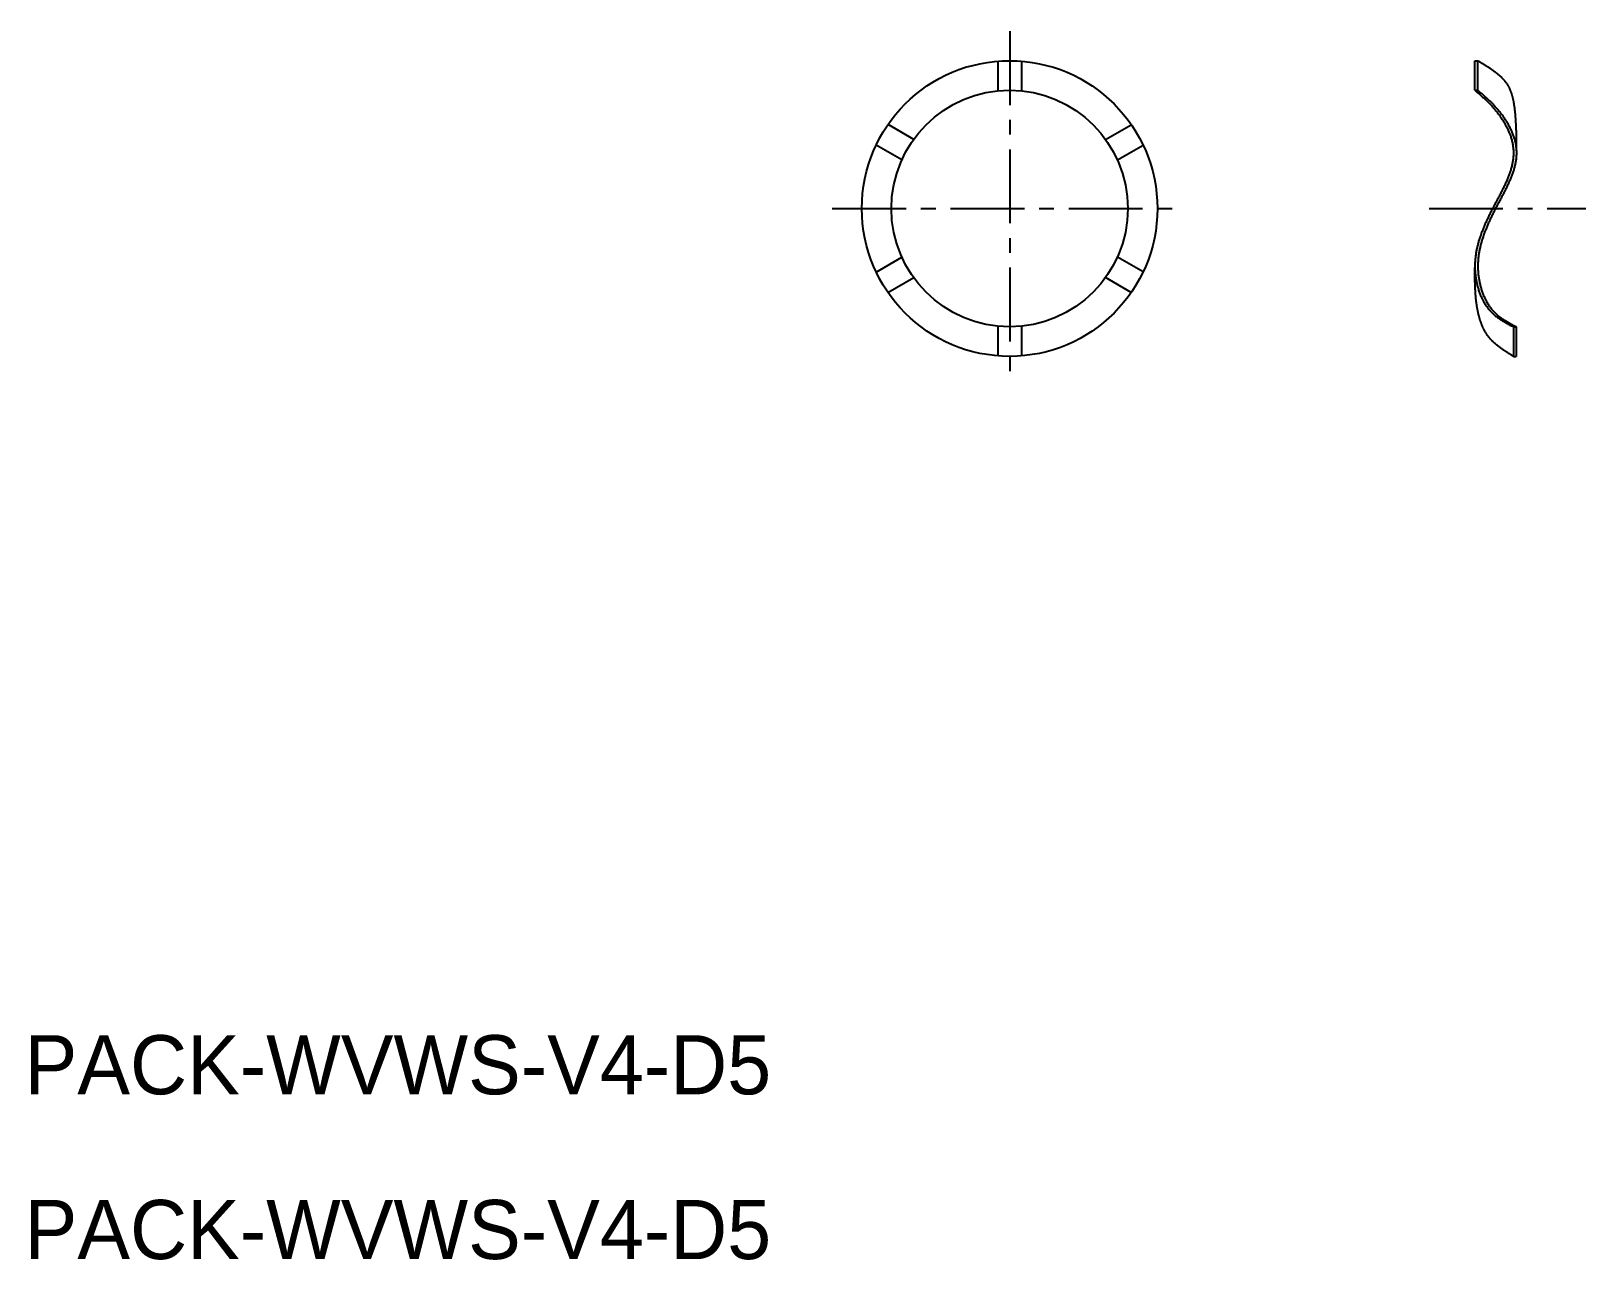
# Model space of a CAD drawing. Extents: x 76.9 to 103.2, y 15.7 to 36.5.
import ezdxf

# ---------------------------------------------------------------- set-up
doc = ezdxf.new("R2010")
doc.units = 0
doc.linetypes.add('CENTER', pattern=[2, 1.25, -0.25, 0.25, -0.25])
doc.linetypes.add('DASHED', pattern=[0.75, 0.5, -0.25])
doc.layers.get('0').update_dxf_attribs({"linetype": 'CONTINUOUS'})
doc.layers.add('CENTER', color=1, linetype='CENTER')

msp = doc.modelspace()

# ---------------------------------------------------------------- linework, layer by layer
at = {"color": 7, "linetype": 'CONTINUOUS'}
for p, q in [((93.21, 35.976), (93.21, 35.474)), ((93.61, 35.976), (93.61, 35.474)), ((101.28, 35.984), (101.33, 35.984)), ((101.28, 35.484), (101.28, 35.984)), ((101.33, 35.484), (101.33, 35.984)), ((101.28, 35.484), (101.33, 35.484)), ((91.15, 32.41), (91.585, 32.661)), ((95.666, 32.412), (95.232, 32.663)), ((91.35, 32.064), (91.785, 32.315)), ((95.466, 32.066), (95.032, 32.317)), ((101.93, 31.484), (101.93, 30.984)), ((101.93, 31.484), (101.98, 31.484)), ((101.98, 31.484), (101.98, 30.984)), ((101.93, 30.984), (101.98, 30.984))]:
    msp.add_line(p, q, dxfattribs=at)
at = {"color": 3, "linetype": 'DASHED'}
for p, q in [((91.785, 34.653), (91.35, 34.904)), ((95.032, 34.651), (95.466, 34.902)), ((91.585, 34.307), (91.15, 34.558)), ((95.232, 34.305), (95.666, 34.556)), ((93.21, 31.494), (93.21, 30.992)), ((93.61, 31.494), (93.61, 30.992))]:
    msp.add_line(p, q, dxfattribs=at)
at = {"color": 7}
for points in [[(101.33, 35.984, 0), (101.338, 35.979, 0), (101.346, 35.974, 0), (101.355, 35.969, 0), (101.363, 35.964, 0), (101.372, 35.959, 0), (101.38, 35.954, 0), (101.388, 35.949, 0), (101.397, 35.944, 0), (101.405, 35.94, 0), (101.413, 35.934, 0), (101.422, 35.929, 0), (101.43, 35.925, 0), (101.438, 35.919, 0), (101.446, 35.914, 0), (101.455, 35.909, 0), (101.463, 35.904, 0), (101.471, 35.899, 0), (101.479, 35.894, 0), (101.487, 35.889, 0), (101.495, 35.884, 0), (101.503, 35.879, 0), (101.512, 35.873, 0), (101.52, 35.868, 0), (101.527, 35.863, 0), (101.535, 35.858, 0), (101.543, 35.852, 0), (101.551, 35.847, 0), (101.559, 35.842, 0), (101.567, 35.836, 0), (101.574, 35.831, 0), (101.582, 35.826, 0), (101.59, 35.82, 0), (101.597, 35.815, 0), (101.605, 35.809, 0), (101.612, 35.803, 0), (101.62, 35.798, 0), (101.627, 35.792, 0), (101.634, 35.786, 0), (101.642, 35.781, 0), (101.649, 35.775, 0), (101.656, 35.769, 0), (101.663, 35.763, 0), (101.67, 35.758, 0), (101.677, 35.752, 0), (101.684, 35.745, 0), (101.691, 35.739, 0), (101.697, 35.733, 0), (101.704, 35.727, 0), (101.711, 35.721, 0), (101.717, 35.715, 0), (101.724, 35.709, 0), (101.73, 35.702, 0), (101.736, 35.696, 0), (101.742, 35.689, 0), (101.748, 35.683, 0), (101.754, 35.676, 0), (101.76, 35.67, 0), (101.766, 35.663, 0), (101.772, 35.656, 0), (101.778, 35.649, 0), (101.783, 35.643, 0), (101.789, 35.636, 0), (101.794, 35.629, 0), (101.799, 35.622, 0), (101.805, 35.614, 0), (101.81, 35.607, 0), (101.815, 35.6, 0), (101.82, 35.593, 0), (101.824, 35.585, 0), (101.829, 35.578, 0), (101.834, 35.57, 0), (101.838, 35.562, 0), (101.842, 35.555, 0), (101.847, 35.547, 0), (101.851, 35.539, 0), (101.855, 35.531, 0), (101.859, 35.523, 0), (101.863, 35.515, 0), (101.866, 35.507, 0), (101.87, 35.499, 0), (101.873, 35.491, 0), (101.877, 35.482, 0), (101.88, 35.474, 0), (101.884, 35.465, 0), (101.887, 35.457, 0), (101.89, 35.449, 0), (101.893, 35.44, 0), (101.896, 35.431, 0), (101.898, 35.423, 0), (101.901, 35.414, 0), (101.904, 35.405, 0), (101.906, 35.396, 0), (101.909, 35.387, 0), (101.911, 35.379, 0), (101.914, 35.37, 0), (101.916, 35.361, 0), (101.918, 35.352, 0), (101.92, 35.343, 0), (101.923, 35.334, 0), (101.925, 35.324, 0), (101.926, 35.315, 0), (101.928, 35.306, 0), (101.93, 35.297, 0), (101.932, 35.288, 0), (101.934, 35.278, 0), (101.935, 35.269, 0), (101.937, 35.26, 0), (101.938, 35.25, 0), (101.94, 35.241, 0), (101.941, 35.232, 0), (101.943, 35.222, 0), (101.944, 35.213, 0), (101.945, 35.204, 0), (101.947, 35.194, 0), (101.948, 35.185, 0), (101.949, 35.175, 0), (101.95, 35.166, 0), (101.951, 35.156, 0), (101.952, 35.147, 0), (101.953, 35.138, 0), (101.954, 35.128, 0), (101.955, 35.119, 0), (101.956, 35.109, 0), (101.957, 35.1, 0), (101.958, 35.09, 0), (101.959, 35.081, 0), (101.96, 35.072, 0), (101.96, 35.062, 0), (101.961, 35.053, 0), (101.962, 35.043, 0), (101.963, 35.034, 0), (101.963, 35.025, 0), (101.964, 35.015, 0), (101.965, 35.006, 0), (101.965, 34.997, 0), (101.966, 34.987, 0), (101.966, 34.978, 0), (101.967, 34.969, 0), (101.968, 34.959, 0), (101.968, 34.95, 0), (101.969, 34.941, 0), (101.969, 34.932, 0), (101.97, 34.922, 0), (101.97, 34.913, 0), (101.971, 34.904, 0), (101.971, 34.895, 0), (101.971, 34.885, 0), (101.972, 34.876, 0), (101.972, 34.867, 0), (101.973, 34.858, 0), (101.973, 34.849, 0), (101.973, 34.839, 0), (101.974, 34.83, 0), (101.974, 34.821, 0), (101.974, 34.812, 0), (101.975, 34.803, 0), (101.975, 34.793, 0), (101.975, 34.784, 0), (101.975, 34.775, 0), (101.976, 34.766, 0), (101.976, 34.757, 0), (101.976, 34.748, 0), (101.976, 34.739, 0), (101.977, 34.729, 0), (101.977, 34.72, 0), (101.977, 34.711, 0), (101.977, 34.702, 0), (101.977, 34.693, 0), (101.977, 34.684, 0), (101.978, 34.675, 0), (101.978, 34.666, 0), (101.978, 34.657, 0), (101.978, 34.648, 0), (101.978, 34.638, 0), (101.978, 34.629, 0), (101.978, 34.62, 0), (101.978, 34.611, 0), (101.979, 34.602, 0), (101.979, 34.593, 0), (101.979, 34.584, 0), (101.979, 34.575, 0), (101.979, 34.566, 0), (101.979, 34.557, 0), (101.979, 34.548, 0), (101.979, 34.538, 0), (101.979, 34.529, 0), (101.979, 34.52, 0), (101.979, 34.511, 0), (101.979, 34.502, 0), (101.98, 34.493, 0), (101.98, 34.484, 0)], [(101.28, 35.484, 0), (101.292, 35.474, 0), (101.303, 35.464, 0), (101.315, 35.453, 0), (101.327, 35.443, 0), (101.339, 35.432, 0), (101.351, 35.422, 0), (101.363, 35.412, 0), (101.374, 35.401, 0), (101.386, 35.391, 0), (101.398, 35.38, 0), (101.41, 35.369, 0), (101.421, 35.359, 0), (101.433, 35.348, 0), (101.445, 35.337, 0), (101.456, 35.326, 0), (101.468, 35.315, 0), (101.479, 35.304, 0), (101.491, 35.293, 0), (101.502, 35.282, 0), (101.513, 35.271, 0), (101.525, 35.259, 0), (101.536, 35.248, 0), (101.547, 35.236, 0), (101.558, 35.224, 0), (101.569, 35.212, 0), (101.58, 35.2, 0), (101.591, 35.188, 0), (101.602, 35.176, 0), (101.612, 35.163, 0), (101.623, 35.151, 0), (101.633, 35.138, 0), (101.644, 35.126, 0), (101.654, 35.113, 0), (101.664, 35.1, 0), (101.674, 35.087, 0), (101.684, 35.073, 0), (101.694, 35.06, 0), (101.703, 35.046, 0), (101.713, 35.033, 0), (101.722, 35.019, 0), (101.732, 35.005, 0), (101.741, 34.992, 0), (101.75, 34.978, 0), (101.758, 34.964, 0), (101.767, 34.95, 0), (101.776, 34.935, 0), (101.784, 34.921, 0), (101.792, 34.907, 0), (101.8, 34.892, 0), (101.808, 34.878, 0), (101.815, 34.863, 0), (101.823, 34.849, 0), (101.83, 34.834, 0), (101.837, 34.819, 0), (101.843, 34.804, 0), (101.85, 34.79, 0), (101.856, 34.775, 0), (101.862, 34.76, 0), (101.868, 34.745, 0), (101.874, 34.73, 0), (101.879, 34.715, 0), (101.885, 34.7, 0), (101.89, 34.685, 0), (101.894, 34.669, 0), (101.899, 34.654, 0), (101.903, 34.639, 0), (101.907, 34.624, 0), (101.91, 34.609, 0), (101.914, 34.593, 0), (101.917, 34.578, 0), (101.92, 34.563, 0), (101.922, 34.548, 0), (101.924, 34.532, 0), (101.926, 34.517, 0), (101.928, 34.502, 0), (101.929, 34.487, 0), (101.93, 34.471, 0), (101.931, 34.456, 0), (101.932, 34.441, 0), (101.932, 34.426, 0), (101.932, 34.41, 0), (101.931, 34.395, 0), (101.93, 34.38, 0), (101.929, 34.365, 0), (101.928, 34.35, 0), (101.927, 34.334, 0), (101.925, 34.319, 0), (101.923, 34.304, 0), (101.921, 34.289, 0), (101.918, 34.274, 0), (101.915, 34.259, 0), (101.912, 34.244, 0), (101.909, 34.228, 0), (101.906, 34.213, 0), (101.902, 34.198, 0), (101.898, 34.183, 0), (101.894, 34.168, 0), (101.89, 34.153, 0), (101.886, 34.138, 0), (101.881, 34.123, 0), (101.876, 34.108, 0), (101.871, 34.093, 0), (101.866, 34.078, 0), (101.861, 34.063, 0), (101.855, 34.048, 0), (101.849, 34.033, 0), (101.844, 34.018, 0), (101.838, 34.003, 0), (101.832, 33.988, 0), (101.825, 33.973, 0), (101.819, 33.958, 0), (101.812, 33.943, 0), (101.806, 33.928, 0), (101.799, 33.913, 0), (101.792, 33.898, 0), (101.785, 33.883, 0), (101.778, 33.868, 0), (101.771, 33.853, 0), (101.764, 33.838, 0), (101.757, 33.823, 0), (101.749, 33.808, 0), (101.742, 33.794, 0), (101.734, 33.779, 0), (101.727, 33.764, 0), (101.719, 33.749, 0), (101.712, 33.734, 0), (101.704, 33.719, 0), (101.696, 33.704, 0), (101.688, 33.689, 0), (101.68, 33.675, 0), (101.673, 33.66, 0), (101.665, 33.645, 0), (101.657, 33.63, 0), (101.649, 33.615, 0), (101.641, 33.6, 0), (101.633, 33.585, 0), (101.625, 33.571, 0), (101.617, 33.556, 0), (101.609, 33.541, 0), (101.602, 33.526, 0), (101.594, 33.511, 0), (101.586, 33.496, 0), (101.578, 33.482, 0), (101.571, 33.467, 0), (101.563, 33.452, 0), (101.555, 33.437, 0), (101.548, 33.422, 0), (101.54, 33.408, 0), (101.533, 33.393, 0), (101.526, 33.378, 0), (101.518, 33.363, 0), (101.511, 33.349, 0), (101.504, 33.334, 0), (101.497, 33.319, 0), (101.49, 33.304, 0), (101.483, 33.289, 0), (101.476, 33.275, 0), (101.469, 33.26, 0), (101.462, 33.245, 0), (101.456, 33.23, 0), (101.449, 33.215, 0), (101.443, 33.2, 0), (101.436, 33.185, 0), (101.43, 33.171, 0), (101.424, 33.156, 0), (101.418, 33.141, 0), (101.412, 33.126, 0), (101.406, 33.111, 0), (101.4, 33.096, 0), (101.394, 33.081, 0), (101.388, 33.066, 0), (101.383, 33.051, 0), (101.378, 33.036, 0), (101.372, 33.021, 0), (101.367, 33.006, 0), (101.362, 32.991, 0), (101.357, 32.976, 0), (101.353, 32.961, 0), (101.348, 32.946, 0), (101.343, 32.93, 0), (101.339, 32.915, 0), (101.335, 32.9, 0), (101.331, 32.885, 0), (101.327, 32.87, 0), (101.323, 32.854, 0), (101.319, 32.839, 0), (101.316, 32.824, 0), (101.312, 32.808, 0), (101.309, 32.793, 0), (101.306, 32.777, 0), (101.303, 32.762, 0), (101.3, 32.746, 0), (101.298, 32.731, 0), (101.295, 32.715, 0), (101.293, 32.7, 0), (101.291, 32.684, 0), (101.289, 32.668, 0), (101.287, 32.652, 0), (101.286, 32.637, 0), (101.284, 32.621, 0), (101.283, 32.605, 0), (101.282, 32.589, 0), (101.281, 32.573, 0), (101.28, 32.557, 0), (101.28, 32.541, 0), (101.279, 32.525, 0), (101.279, 32.509, 0), (101.279, 32.493, 0), (101.28, 32.477, 0), (101.28, 32.46, 0), (101.281, 32.444, 0), (101.282, 32.428, 0), (101.283, 32.411, 0), (101.284, 32.395, 0), (101.286, 32.379, 0), (101.287, 32.362, 0), (101.289, 32.346, 0), (101.291, 32.33, 0), (101.294, 32.313, 0), (101.296, 32.297, 0), (101.299, 32.281, 0), (101.302, 32.264, 0), (101.305, 32.248, 0), (101.308, 32.232, 0), (101.312, 32.215, 0), (101.316, 32.199, 0), (101.32, 32.183, 0), (101.324, 32.167, 0), (101.328, 32.151, 0), (101.333, 32.135, 0), (101.338, 32.119, 0), (101.343, 32.103, 0), (101.348, 32.088, 0), (101.353, 32.072, 0), (101.359, 32.057, 0), (101.365, 32.041, 0), (101.371, 32.026, 0), (101.377, 32.011, 0), (101.384, 31.996, 0), (101.391, 31.981, 0), (101.398, 31.966, 0), (101.405, 31.952, 0), (101.412, 31.937, 0), (101.42, 31.923, 0), (101.427, 31.909, 0), (101.435, 31.895, 0), (101.444, 31.881, 0), (101.452, 31.867, 0), (101.461, 31.854, 0), (101.47, 31.84, 0), (101.479, 31.827, 0), (101.488, 31.814, 0), (101.498, 31.802, 0), (101.507, 31.789, 0), (101.517, 31.777, 0), (101.528, 31.765, 0), (101.538, 31.753, 0), (101.549, 31.741, 0), (101.56, 31.73, 0), (101.571, 31.719, 0), (101.582, 31.708, 0), (101.594, 31.697, 0), (101.605, 31.687, 0), (101.617, 31.677, 0), (101.63, 31.666, 0), (101.642, 31.657, 0), (101.654, 31.647, 0), (101.667, 31.638, 0), (101.68, 31.629, 0), (101.693, 31.62, 0), (101.706, 31.611, 0), (101.719, 31.602, 0), (101.733, 31.594, 0), (101.746, 31.585, 0), (101.76, 31.577, 0), (101.774, 31.569, 0), (101.788, 31.561, 0), (101.802, 31.553, 0), (101.816, 31.545, 0), (101.83, 31.537, 0), (101.844, 31.53, 0), (101.858, 31.522, 0), (101.872, 31.514, 0), (101.887, 31.507, 0), (101.901, 31.499, 0), (101.915, 31.492, 0), (101.93, 31.484, 0)], [(101.33, 35.484, 0), (101.342, 35.474, 0), (101.353, 35.464, 0), (101.365, 35.453, 0), (101.377, 35.443, 0), (101.389, 35.432, 0), (101.401, 35.422, 0), (101.413, 35.412, 0), (101.424, 35.401, 0), (101.436, 35.391, 0), (101.448, 35.38, 0), (101.46, 35.369, 0), (101.471, 35.359, 0), (101.483, 35.348, 0), (101.495, 35.337, 0), (101.506, 35.326, 0), (101.518, 35.315, 0), (101.529, 35.304, 0), (101.541, 35.293, 0), (101.552, 35.282, 0), (101.563, 35.271, 0), (101.575, 35.259, 0), (101.586, 35.248, 0), (101.597, 35.236, 0), (101.608, 35.224, 0), (101.619, 35.212, 0), (101.63, 35.2, 0), (101.641, 35.188, 0), (101.652, 35.176, 0), (101.662, 35.163, 0), (101.673, 35.151, 0), (101.683, 35.138, 0), (101.694, 35.126, 0), (101.704, 35.113, 0), (101.714, 35.1, 0), (101.724, 35.087, 0), (101.734, 35.073, 0), (101.744, 35.06, 0), (101.753, 35.046, 0), (101.763, 35.033, 0), (101.772, 35.019, 0), (101.782, 35.005, 0), (101.791, 34.992, 0), (101.8, 34.978, 0), (101.808, 34.964, 0), (101.817, 34.95, 0), (101.826, 34.935, 0), (101.834, 34.921, 0), (101.842, 34.907, 0), (101.85, 34.892, 0), (101.858, 34.878, 0), (101.865, 34.863, 0), (101.873, 34.849, 0), (101.88, 34.834, 0), (101.887, 34.819, 0), (101.893, 34.804, 0), (101.9, 34.79, 0), (101.906, 34.775, 0), (101.912, 34.76, 0), (101.918, 34.745, 0), (101.924, 34.73, 0), (101.929, 34.715, 0), (101.935, 34.7, 0), (101.94, 34.685, 0), (101.944, 34.669, 0), (101.949, 34.654, 0), (101.953, 34.639, 0), (101.957, 34.624, 0), (101.96, 34.609, 0), (101.964, 34.593, 0), (101.967, 34.578, 0), (101.97, 34.563, 0), (101.972, 34.548, 0), (101.974, 34.532, 0), (101.976, 34.517, 0), (101.978, 34.502, 0), (101.979, 34.487, 0), (101.98, 34.471, 0), (101.981, 34.456, 0), (101.982, 34.441, 0), (101.982, 34.426, 0), (101.982, 34.41, 0), (101.981, 34.395, 0), (101.98, 34.38, 0), (101.979, 34.365, 0), (101.978, 34.35, 0), (101.977, 34.334, 0), (101.975, 34.319, 0), (101.973, 34.304, 0), (101.971, 34.289, 0), (101.968, 34.274, 0), (101.965, 34.259, 0), (101.962, 34.244, 0), (101.959, 34.228, 0), (101.956, 34.213, 0), (101.952, 34.198, 0), (101.948, 34.183, 0), (101.944, 34.168, 0), (101.94, 34.153, 0), (101.936, 34.138, 0), (101.931, 34.123, 0), (101.926, 34.108, 0), (101.921, 34.093, 0), (101.916, 34.078, 0), (101.911, 34.063, 0), (101.905, 34.048, 0), (101.899, 34.033, 0), (101.894, 34.018, 0), (101.888, 34.003, 0), (101.882, 33.988, 0), (101.875, 33.973, 0), (101.869, 33.958, 0), (101.862, 33.943, 0), (101.856, 33.928, 0), (101.849, 33.913, 0), (101.842, 33.898, 0), (101.835, 33.883, 0), (101.828, 33.868, 0), (101.821, 33.853, 0), (101.814, 33.838, 0), (101.807, 33.823, 0), (101.799, 33.808, 0), (101.792, 33.794, 0), (101.784, 33.779, 0), (101.777, 33.764, 0), (101.769, 33.749, 0), (101.762, 33.734, 0), (101.754, 33.719, 0), (101.746, 33.704, 0), (101.738, 33.689, 0), (101.73, 33.675, 0), (101.723, 33.66, 0), (101.715, 33.645, 0), (101.707, 33.63, 0), (101.699, 33.615, 0), (101.691, 33.6, 0), (101.683, 33.585, 0), (101.675, 33.571, 0), (101.667, 33.556, 0), (101.659, 33.541, 0), (101.652, 33.526, 0), (101.644, 33.511, 0), (101.636, 33.496, 0), (101.628, 33.482, 0), (101.621, 33.467, 0), (101.613, 33.452, 0), (101.605, 33.437, 0), (101.598, 33.422, 0), (101.59, 33.408, 0), (101.583, 33.393, 0), (101.576, 33.378, 0), (101.568, 33.363, 0), (101.561, 33.349, 0), (101.554, 33.334, 0), (101.547, 33.319, 0), (101.54, 33.304, 0), (101.533, 33.289, 0), (101.526, 33.275, 0), (101.519, 33.26, 0), (101.512, 33.245, 0), (101.506, 33.23, 0), (101.499, 33.215, 0), (101.493, 33.2, 0), (101.486, 33.185, 0), (101.48, 33.171, 0), (101.474, 33.156, 0), (101.468, 33.141, 0), (101.462, 33.126, 0), (101.456, 33.111, 0), (101.45, 33.096, 0), (101.444, 33.081, 0), (101.438, 33.066, 0), (101.433, 33.051, 0), (101.428, 33.036, 0), (101.422, 33.021, 0), (101.417, 33.006, 0), (101.412, 32.991, 0), (101.407, 32.976, 0), (101.403, 32.961, 0), (101.398, 32.946, 0), (101.393, 32.93, 0), (101.389, 32.915, 0), (101.385, 32.9, 0), (101.381, 32.885, 0), (101.377, 32.87, 0), (101.373, 32.854, 0), (101.369, 32.839, 0), (101.366, 32.824, 0), (101.362, 32.808, 0), (101.359, 32.793, 0), (101.356, 32.777, 0), (101.353, 32.762, 0), (101.35, 32.746, 0), (101.348, 32.731, 0), (101.345, 32.715, 0), (101.343, 32.7, 0), (101.341, 32.684, 0), (101.339, 32.668, 0), (101.337, 32.652, 0), (101.336, 32.637, 0), (101.334, 32.621, 0), (101.333, 32.605, 0), (101.332, 32.589, 0), (101.331, 32.573, 0), (101.33, 32.557, 0), (101.33, 32.541, 0), (101.329, 32.525, 0), (101.329, 32.509, 0), (101.329, 32.493, 0), (101.33, 32.477, 0), (101.33, 32.46, 0), (101.331, 32.444, 0), (101.332, 32.428, 0), (101.333, 32.411, 0), (101.334, 32.395, 0), (101.336, 32.379, 0), (101.337, 32.362, 0), (101.339, 32.346, 0), (101.341, 32.33, 0), (101.344, 32.313, 0), (101.346, 32.297, 0), (101.349, 32.281, 0), (101.352, 32.264, 0), (101.355, 32.248, 0), (101.358, 32.232, 0), (101.362, 32.215, 0), (101.366, 32.199, 0), (101.37, 32.183, 0), (101.374, 32.167, 0), (101.378, 32.151, 0), (101.383, 32.135, 0), (101.388, 32.119, 0), (101.393, 32.103, 0), (101.398, 32.088, 0), (101.403, 32.072, 0), (101.409, 32.057, 0), (101.415, 32.041, 0), (101.421, 32.026, 0), (101.427, 32.011, 0), (101.434, 31.996, 0), (101.441, 31.981, 0), (101.448, 31.966, 0), (101.455, 31.952, 0), (101.462, 31.937, 0), (101.47, 31.923, 0), (101.477, 31.909, 0), (101.485, 31.895, 0), (101.494, 31.881, 0), (101.502, 31.867, 0), (101.511, 31.854, 0), (101.52, 31.84, 0), (101.529, 31.827, 0), (101.538, 31.814, 0), (101.548, 31.802, 0), (101.557, 31.789, 0), (101.567, 31.777, 0), (101.578, 31.765, 0), (101.588, 31.753, 0), (101.599, 31.741, 0), (101.61, 31.73, 0), (101.621, 31.719, 0), (101.632, 31.708, 0), (101.644, 31.697, 0), (101.655, 31.687, 0), (101.667, 31.677, 0), (101.68, 31.666, 0), (101.692, 31.657, 0), (101.704, 31.647, 0), (101.717, 31.638, 0), (101.73, 31.629, 0), (101.743, 31.62, 0), (101.756, 31.611, 0), (101.769, 31.602, 0), (101.783, 31.594, 0), (101.796, 31.585, 0), (101.81, 31.577, 0), (101.824, 31.569, 0), (101.838, 31.561, 0), (101.852, 31.553, 0), (101.866, 31.545, 0), (101.88, 31.537, 0), (101.894, 31.53, 0), (101.908, 31.522, 0), (101.922, 31.514, 0), (101.937, 31.507, 0), (101.951, 31.499, 0), (101.965, 31.492, 0), (101.98, 31.484, 0)], [(101.93, 30.984, 0), (101.922, 30.989, 0), (101.914, 30.994, 0), (101.906, 30.999, 0), (101.898, 31.004, 0), (101.89, 31.009, 0), (101.882, 31.014, 0), (101.874, 31.019, 0), (101.866, 31.024, 0), (101.858, 31.029, 0), (101.85, 31.034, 0), (101.842, 31.039, 0), (101.834, 31.044, 0), (101.826, 31.049, 0), (101.818, 31.054, 0), (101.81, 31.059, 0), (101.803, 31.064, 0), (101.795, 31.069, 0), (101.787, 31.074, 0), (101.779, 31.079, 0), (101.772, 31.084, 0), (101.764, 31.09, 0), (101.756, 31.095, 0), (101.749, 31.1, 0), (101.741, 31.105, 0), (101.733, 31.111, 0), (101.726, 31.116, 0), (101.719, 31.122, 0), (101.711, 31.127, 0), (101.704, 31.132, 0), (101.696, 31.138, 0), (101.689, 31.143, 0), (101.682, 31.149, 0), (101.675, 31.154, 0), (101.667, 31.16, 0), (101.66, 31.166, 0), (101.653, 31.171, 0), (101.646, 31.177, 0), (101.639, 31.183, 0), (101.632, 31.189, 0), (101.626, 31.195, 0), (101.619, 31.201, 0), (101.612, 31.207, 0), (101.605, 31.213, 0), (101.599, 31.219, 0), (101.592, 31.225, 0), (101.586, 31.231, 0), (101.579, 31.237, 0), (101.573, 31.244, 0), (101.567, 31.25, 0), (101.561, 31.256, 0), (101.555, 31.263, 0), (101.549, 31.27, 0), (101.543, 31.276, 0), (101.537, 31.283, 0), (101.531, 31.29, 0), (101.525, 31.297, 0), (101.52, 31.303, 0), (101.514, 31.31, 0), (101.509, 31.317, 0), (101.503, 31.324, 0), (101.498, 31.332, 0), (101.493, 31.339, 0), (101.488, 31.346, 0), (101.483, 31.354, 0), (101.478, 31.361, 0), (101.473, 31.369, 0), (101.468, 31.376, 0), (101.464, 31.384, 0), (101.459, 31.391, 0), (101.455, 31.399, 0), (101.45, 31.407, 0), (101.446, 31.415, 0), (101.441, 31.423, 0), (101.437, 31.431, 0), (101.433, 31.439, 0), (101.429, 31.447, 0), (101.425, 31.455, 0), (101.421, 31.463, 0), (101.417, 31.471, 0), (101.414, 31.48, 0), (101.41, 31.488, 0), (101.406, 31.496, 0), (101.403, 31.505, 0), (101.399, 31.513, 0), (101.396, 31.522, 0), (101.392, 31.53, 0), (101.389, 31.539, 0), (101.386, 31.547, 0), (101.383, 31.556, 0), (101.38, 31.565, 0), (101.377, 31.573, 0), (101.374, 31.582, 0), (101.371, 31.591, 0), (101.368, 31.6, 0), (101.365, 31.609, 0), (101.363, 31.618, 0), (101.36, 31.627, 0), (101.357, 31.636, 0), (101.355, 31.645, 0), (101.352, 31.654, 0), (101.35, 31.663, 0), (101.348, 31.672, 0), (101.345, 31.681, 0), (101.343, 31.69, 0), (101.341, 31.699, 0), (101.339, 31.708, 0), (101.337, 31.717, 0), (101.334, 31.726, 0), (101.333, 31.735, 0), (101.331, 31.745, 0), (101.329, 31.754, 0), (101.327, 31.763, 0), (101.325, 31.772, 0), (101.323, 31.782, 0), (101.322, 31.791, 0), (101.32, 31.8, 0), (101.318, 31.809, 0), (101.317, 31.819, 0), (101.315, 31.828, 0), (101.314, 31.837, 0), (101.312, 31.846, 0), (101.311, 31.856, 0), (101.31, 31.865, 0), (101.308, 31.874, 0), (101.307, 31.884, 0), (101.306, 31.893, 0), (101.305, 31.902, 0), (101.303, 31.911, 0), (101.302, 31.921, 0), (101.301, 31.93, 0), (101.3, 31.939, 0), (101.299, 31.948, 0), (101.298, 31.957, 0), (101.297, 31.967, 0), (101.296, 31.976, 0), (101.295, 31.985, 0), (101.295, 31.994, 0), (101.294, 32.003, 0), (101.293, 32.013, 0), (101.292, 32.022, 0), (101.291, 32.031, 0), (101.291, 32.04, 0), (101.29, 32.049, 0), (101.289, 32.058, 0), (101.289, 32.068, 0), (101.288, 32.077, 0), (101.288, 32.086, 0), (101.287, 32.095, 0), (101.287, 32.104, 0), (101.286, 32.113, 0), (101.286, 32.122, 0), (101.285, 32.131, 0), (101.285, 32.14, 0), (101.284, 32.15, 0), (101.284, 32.159, 0), (101.284, 32.168, 0), (101.283, 32.177, 0), (101.283, 32.186, 0), (101.283, 32.195, 0), (101.282, 32.204, 0), (101.282, 32.213, 0), (101.282, 32.222, 0), (101.282, 32.231, 0), (101.281, 32.24, 0), (101.281, 32.249, 0), (101.281, 32.258, 0), (101.281, 32.267, 0), (101.281, 32.276, 0), (101.281, 32.285, 0), (101.28, 32.295, 0), (101.28, 32.304, 0), (101.28, 32.313, 0), (101.28, 32.322, 0), (101.28, 32.331, 0), (101.28, 32.34, 0), (101.28, 32.349, 0), (101.28, 32.358, 0), (101.28, 32.367, 0), (101.28, 32.376, 0), (101.28, 32.385, 0), (101.28, 32.394, 0), (101.28, 32.403, 0), (101.28, 32.412, 0), (101.28, 32.421, 0), (101.28, 32.43, 0), (101.28, 32.439, 0), (101.28, 32.448, 0), (101.28, 32.457, 0), (101.28, 32.466, 0), (101.28, 32.475, 0), (101.28, 32.484, 0)]]:
    msp.add_polyline3d(points, dxfattribs=at)
at = {"color": 7, "linetype": 'CONTINUOUS'}
for radius in [2.5, 2]:
    msp.add_circle((93.408, 33.484), radius, dxfattribs=at)
at = {"layer": 'CENTER', "color": 1, "linetype": 'CENTER'}
for p, q in [((93.41, 36.484), (93.41, 30.484)), ((90.408, 33.484), (96.408, 33.484)), ((100.504, 33.484), (103.157, 33.484))]:
    msp.add_line(p, q, dxfattribs=at)

# ---------------------------------------------------------------- texts
at = {"color": 7, "linetype": 'CONTINUOUS'}
for p in [(76.744, 18.504), (76.744, 15.718)]:
    msp.add_text('PACK-WVWS-V4-D5', height=1, dxfattribs=at).set_placement(p)

doc.saveas('drawing.dxf')
